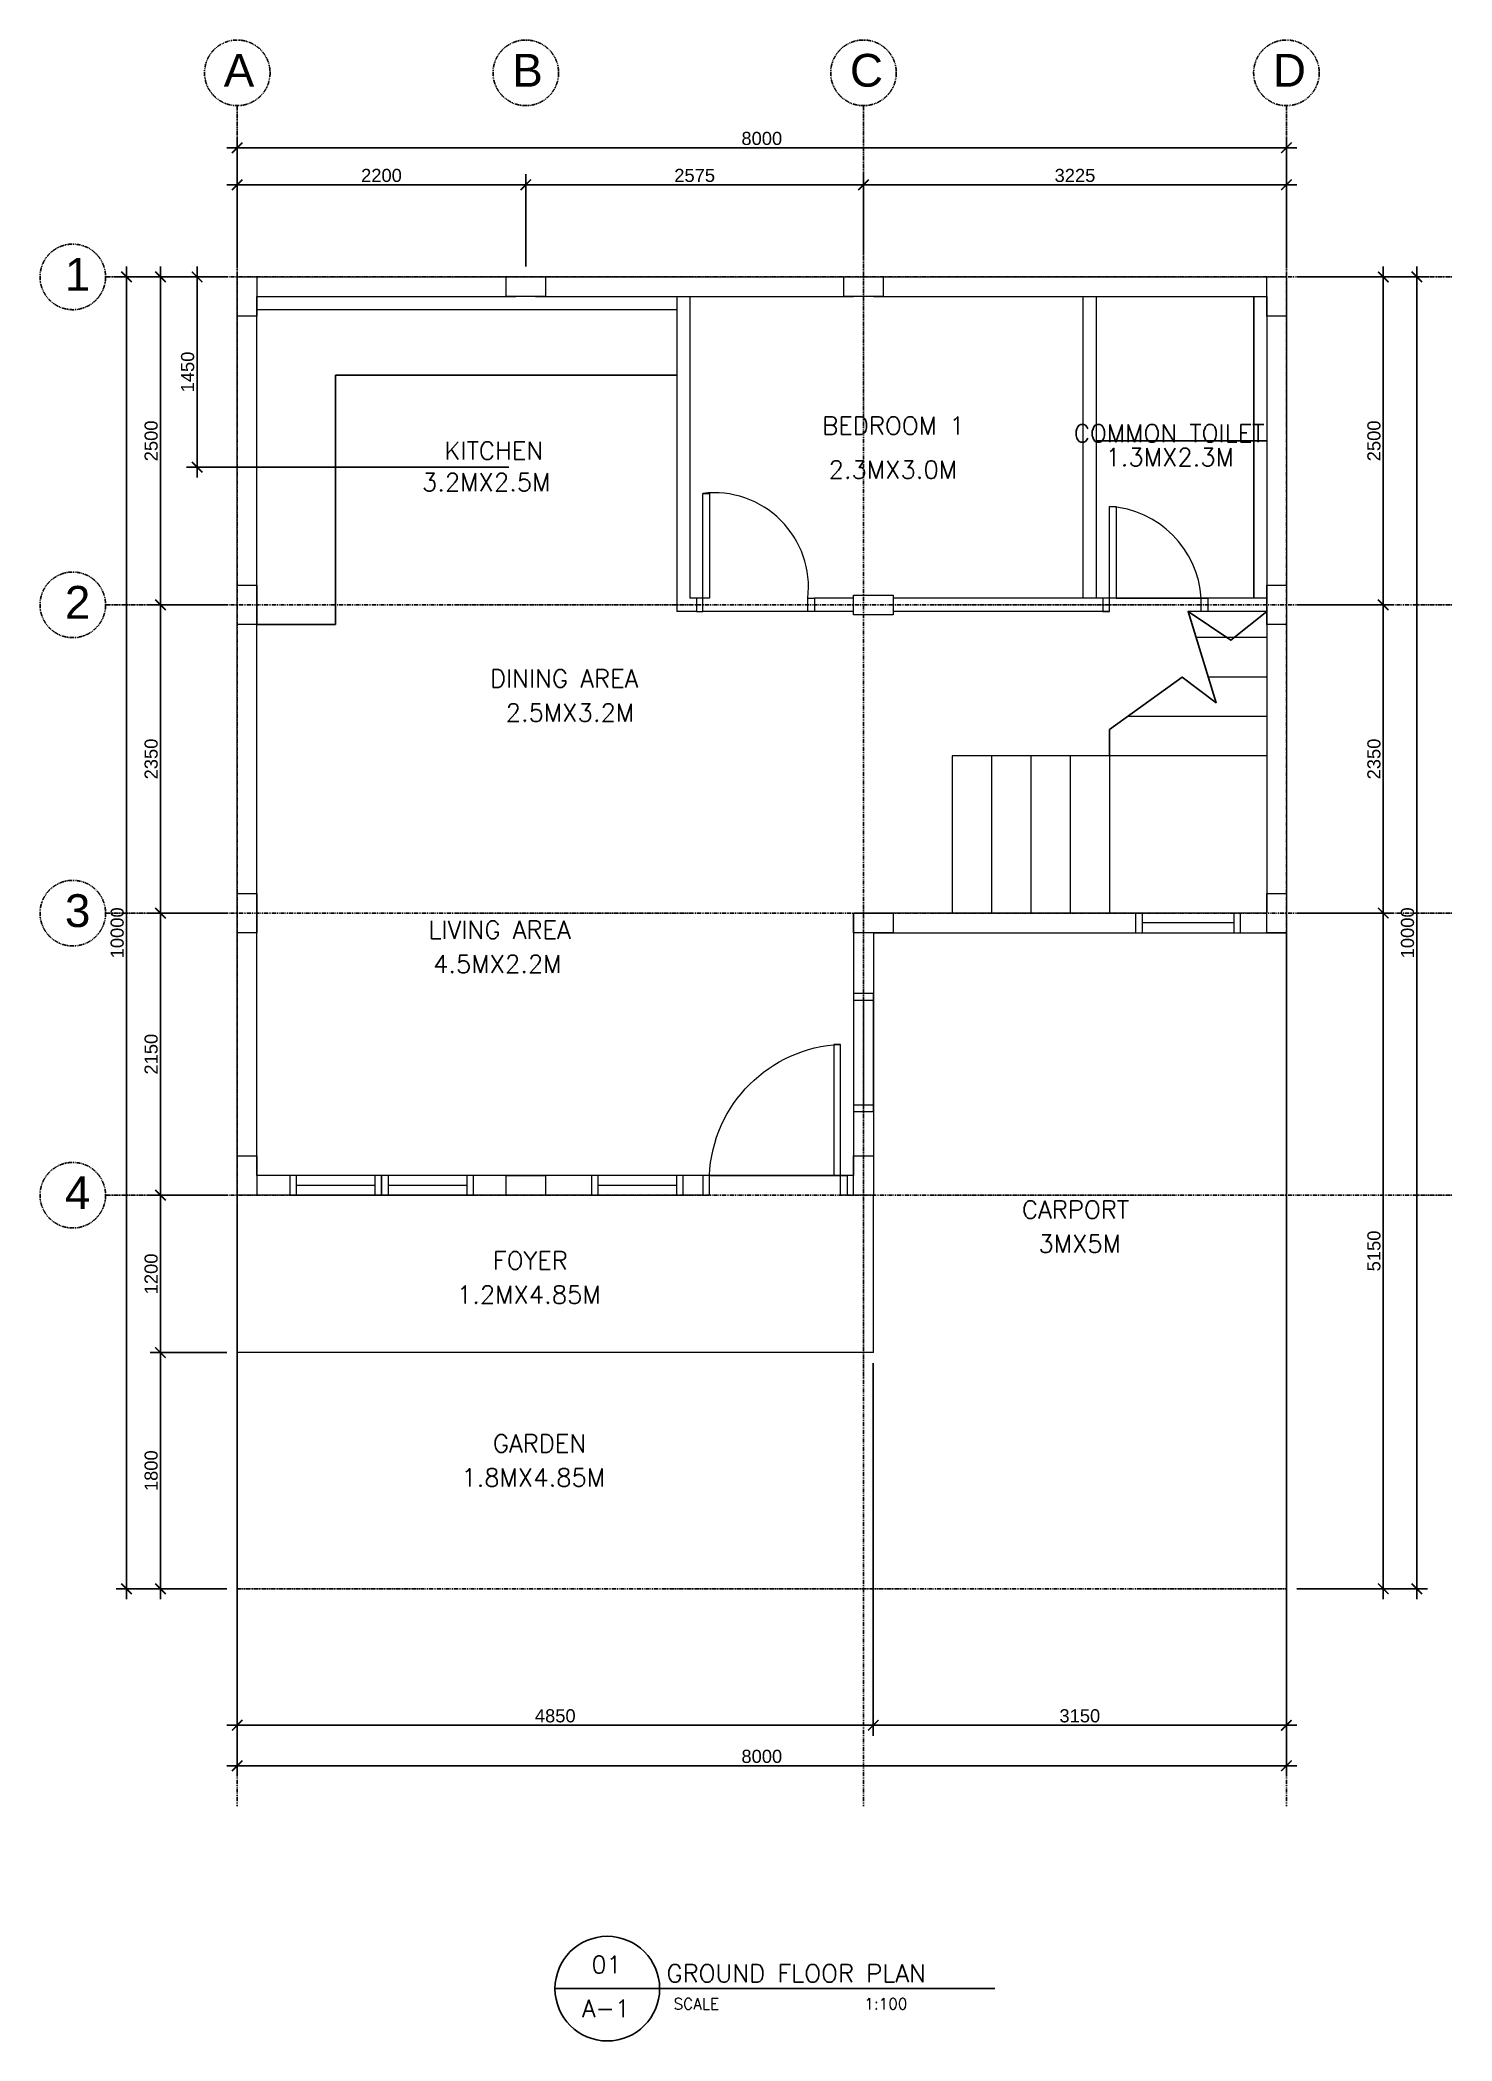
# Model space of a CAD drawing. Header units: millimetres. Extents: x 418 to 11185, y 539 to 15792.
import ezdxf

# ---------------------------------------------------------------- set-up
doc = ezdxf.new("R2010")
doc.units = ezdxf.units.MM
doc.linetypes.add('PHANTOM', pattern=[63.5, 31.75, -6.35, 6.35, -6.35, 6.35, -6.35])
doc.layers.add('ANNO-TEXTS', color=7, linetype='Continuous')
doc.layers.add('P-BG', color=7, linetype='Continuous')
for name, color, linetype, lineweight in [('COLUMN', 7, 'Continuous', 20), ('DOOR', 7, 'Continuous', 9), ('FLOOR', 7, 'Continuous', 5), ('STAIRS', 7, 'Continuous', 9), ('WALL', 7, 'Continuous', 20), ('WINDOW', 7, 'Continuous', 9)]:
    doc.layers.add(name, color=color, linetype=linetype, lineweight=lineweight)
doc.styles.add('ROMANS', font='romans.shx', dxfattribs={"width": 0.8})
doc.styles.add('SIMPLEX', font='simplex.shx', dxfattribs={"width": 0.9, "height": 0.7})
doc.styles.get("Standard").update_dxf_attribs({"font": 'arial.ttf'})
doc.dimstyles.new('2', dxfattribs={"dimtxt": 100, "dimasz": 80, "dimexe": 80, "dimexo": 80, "dimgap": 20, "dimtad": 1, "dimdec": 0, "dimzin": 0, "dimdsep": 46, "dimtxsty": 'Standard', "dimblk": 'ARCHTICK', "dimcen": 0.09, "dimdle": 80, "dimclrd": 253, "dimclre": 253, "dimclrt": 1, "dimadec": 0, "dimazin": 0, "dimtfac": 1, "dimtdec": 0, "dimtofl": 0, "dimtmove": 0, "dimatfit": 3, "dimfxl": 1, "dimtolj": 1, "dimtzin": 0, "dimarcsym": 0})

# ---------------------------------------------------------------- blocks, each defined once
blk = doc.blocks.new('_ArchTick')
at = {"color": 0, "linetype": 'ByBlock', "const_width": 0.15}
blk.add_lwpolyline([(-0.5, -0.5), (0.5, 0.5)], dxfattribs=at)
blk = doc.blocks.new('*D52')
at = {"color": 253, "lineweight": -2, "transparency": 16777216}
for p, q in [((1842, 14970), (10002, 14970)), ((1922, 14066), (1922, 15050)), ((9922, 14066), (9922, 15050))]:
    blk.add_line(p, q, dxfattribs=at)
at = {"layer": 'Defpoints', "color": 0, "transparency": 16777216}
for p in [(9922, 14970), (1922, 13986), (9922, 13986)]:
    blk.add_point(p, dxfattribs=at)
at = {"color": 253, "lineweight": -2, "transparency": 16777216, "xscale": 80, "yscale": 80, "zscale": 80, "rotation": 180}
blk.add_blockref('_ArchTick', (1922, 14970), dxfattribs=at)
at = {"color": 253, "lineweight": -2, "transparency": 16777216, "xscale": 80, "yscale": 80, "zscale": 80}
blk.add_blockref('_ArchTick', (9922, 14970), dxfattribs=at)
at = {"color": 1, "transparency": 16777216, "insert": (5922, 15041), "char_height": 100, "attachment_point": 5}
blk.add_mtext('\\A1;8000', dxfattribs=at)
blk = doc.blocks.new('*D53')
at = {"color": 253, "lineweight": -2, "transparency": 16777216}
for p, q in [((1842, 14688), (4202, 14688)), ((1922, 14066), (1922, 14768)), ((4122, 14066), (4122, 14768))]:
    blk.add_line(p, q, dxfattribs=at)
at = {"layer": 'Defpoints', "color": 0, "transparency": 16777216}
for p in [(4122, 14688), (1922, 13986), (4122, 13986)]:
    blk.add_point(p, dxfattribs=at)
at = {"color": 253, "lineweight": -2, "transparency": 16777216, "xscale": 80, "yscale": 80, "zscale": 80, "rotation": 180}
blk.add_blockref('_ArchTick', (1922, 14688), dxfattribs=at)
at = {"color": 253, "lineweight": -2, "transparency": 16777216, "xscale": 80, "yscale": 80, "zscale": 80}
blk.add_blockref('_ArchTick', (4122, 14688), dxfattribs=at)
at = {"color": 1, "transparency": 16777216, "insert": (3022, 14759), "char_height": 100, "attachment_point": 5}
blk.add_mtext('\\A1;2200', dxfattribs=at)
blk = doc.blocks.new('*D54')
at = {"color": 253, "lineweight": -2, "transparency": 16777216}
for p, q in [((4042, 14688), (6777, 14688)), ((4122, 14066), (4122, 14768)), ((6697, 14156), (6697, 14768))]:
    blk.add_line(p, q, dxfattribs=at)
at = {"layer": 'Defpoints', "color": 0, "transparency": 16777216}
for p in [(6697, 14688), (6697, 14076), (4122, 13986)]:
    blk.add_point(p, dxfattribs=at)
at = {"color": 253, "lineweight": -2, "transparency": 16777216, "xscale": 80, "yscale": 80, "zscale": 80, "rotation": 180}
blk.add_blockref('_ArchTick', (4122, 14688), dxfattribs=at)
at = {"color": 253, "lineweight": -2, "transparency": 16777216, "xscale": 80, "yscale": 80, "zscale": 80}
blk.add_blockref('_ArchTick', (6697, 14688), dxfattribs=at)
at = {"color": 1, "transparency": 16777216, "insert": (5410, 14759), "char_height": 100, "attachment_point": 5}
blk.add_mtext('\\A1;2575', dxfattribs=at)
blk = doc.blocks.new('*D55')
at = {"color": 253, "lineweight": -2, "transparency": 16777216}
for p, q in [((6617, 14688), (10002, 14688)), ((6697, 14156), (6697, 14768)), ((9922, 14168), (9922, 14768))]:
    blk.add_line(p, q, dxfattribs=at)
at = {"layer": 'Defpoints', "color": 0, "transparency": 16777216}
for p in [(9922, 14688), (6697, 14076), (9922, 14088)]:
    blk.add_point(p, dxfattribs=at)
at = {"color": 253, "lineweight": -2, "transparency": 16777216, "xscale": 80, "yscale": 80, "zscale": 80, "rotation": 180}
blk.add_blockref('_ArchTick', (6697, 14688), dxfattribs=at)
at = {"color": 253, "lineweight": -2, "transparency": 16777216, "xscale": 80, "yscale": 80, "zscale": 80}
blk.add_blockref('_ArchTick', (9922, 14688), dxfattribs=at)
at = {"color": 1, "transparency": 16777216, "insert": (8310, 14759), "char_height": 100, "attachment_point": 5}
blk.add_mtext('\\A1;3225', dxfattribs=at)
blk = doc.blocks.new('*D56')
at = {"color": 253, "lineweight": -2, "transparency": 16777216}
for p, q in [((1078, 14066), (1078, 3906)), ((1842, 13986), (998, 13986)), ((1842, 3986), (998, 3986))]:
    blk.add_line(p, q, dxfattribs=at)
at = {"layer": 'Defpoints', "color": 0, "transparency": 16777216}
for p in [(1922, 13986), (1078, 3986), (1922, 3986)]:
    blk.add_point(p, dxfattribs=at)
at = {"color": 253, "lineweight": -2, "transparency": 16777216, "xscale": 80, "yscale": 80, "zscale": 80}
for p, rotation in [((1078, 13986), 90), ((1078, 3986), 270)]:
    blk.add_blockref('_ArchTick', p, dxfattribs=dict(at, rotation=rotation))
at = {"color": 1, "transparency": 16777216, "insert": (1007, 8986), "char_height": 100, "attachment_point": 5, "rotation": 90}
blk.add_mtext('\\A1;10000', dxfattribs=at)
blk = doc.blocks.new('*D57')
at = {"color": 253, "lineweight": -2, "transparency": 16777216}
for p, q in [((1337, 3906), (1337, 5866)), ((1842, 5786), (1257, 5786)), ((1842, 3986), (1257, 3986))]:
    blk.add_line(p, q, dxfattribs=at)
at = {"layer": 'Defpoints', "color": 0, "transparency": 16777216}
for p in [(1337, 5786), (1922, 5786), (1922, 3986)]:
    blk.add_point(p, dxfattribs=at)
at = {"color": 253, "lineweight": -2, "transparency": 16777216, "xscale": 80, "yscale": 80, "zscale": 80}
for p, rotation in [((1337, 5786), 90), ((1337, 3986), 270)]:
    blk.add_blockref('_ArchTick', p, dxfattribs=dict(at, rotation=rotation))
at = {"color": 1, "transparency": 16777216, "insert": (1266, 4886), "char_height": 100, "attachment_point": 5, "rotation": 90}
blk.add_mtext('\\A1;1800', dxfattribs=at)
blk = doc.blocks.new('*D58')
at = {"color": 253, "lineweight": -2, "transparency": 16777216}
for p, q in [((1337, 5706), (1337, 7066)), ((1842, 6986), (1257, 6986)), ((1842, 5786), (1257, 5786))]:
    blk.add_line(p, q, dxfattribs=at)
at = {"layer": 'Defpoints', "color": 0, "transparency": 16777216}
for p in [(1337, 6986), (1922, 6986), (1922, 5786)]:
    blk.add_point(p, dxfattribs=at)
at = {"color": 253, "lineweight": -2, "transparency": 16777216, "xscale": 80, "yscale": 80, "zscale": 80}
for p, rotation in [((1337, 6986), 90), ((1337, 5786), 270)]:
    blk.add_blockref('_ArchTick', p, dxfattribs=dict(at, rotation=rotation))
at = {"color": 1, "transparency": 16777216, "insert": (1266, 6386), "char_height": 100, "attachment_point": 5, "rotation": 90}
blk.add_mtext('\\A1;1200', dxfattribs=at)
blk = doc.blocks.new('*D59')
at = {"color": 253, "lineweight": -2, "transparency": 16777216}
for p, q in [((1337, 6906), (1337, 9216)), ((1842, 9136), (1257, 9136)), ((1842, 6986), (1257, 6986))]:
    blk.add_line(p, q, dxfattribs=at)
at = {"layer": 'Defpoints', "color": 0, "transparency": 16777216}
for p in [(1337, 9136), (1922, 9136), (1922, 6986)]:
    blk.add_point(p, dxfattribs=at)
at = {"color": 253, "lineweight": -2, "transparency": 16777216, "xscale": 80, "yscale": 80, "zscale": 80}
for p, rotation in [((1337, 9136), 90), ((1337, 6986), 270)]:
    blk.add_blockref('_ArchTick', p, dxfattribs=dict(at, rotation=rotation))
at = {"color": 1, "transparency": 16777216, "insert": (1266, 8061), "char_height": 100, "attachment_point": 5, "rotation": 90}
blk.add_mtext('\\A1;2150', dxfattribs=at)
blk = doc.blocks.new('*D60')
at = {"color": 253, "lineweight": -2, "transparency": 16777216}
for p, q in [((1842, 11486), (1257, 11486)), ((1337, 9056), (1337, 11566)), ((1842, 9136), (1257, 9136))]:
    blk.add_line(p, q, dxfattribs=at)
at = {"layer": 'Defpoints', "color": 0, "transparency": 16777216}
for p in [(1337, 11486), (1922, 11486), (1922, 9136)]:
    blk.add_point(p, dxfattribs=at)
at = {"color": 253, "lineweight": -2, "transparency": 16777216, "xscale": 80, "yscale": 80, "zscale": 80}
for p, rotation in [((1337, 11486), 90), ((1337, 9136), 270)]:
    blk.add_blockref('_ArchTick', p, dxfattribs=dict(at, rotation=rotation))
at = {"color": 1, "transparency": 16777216, "insert": (1266, 10311), "char_height": 100, "attachment_point": 5, "rotation": 90}
blk.add_mtext('\\A1;2350', dxfattribs=at)
blk = doc.blocks.new('*D61')
at = {"color": 253, "lineweight": -2, "transparency": 16777216}
for p, q in [((1337, 11406), (1337, 14066)), ((1842, 13986), (1257, 13986)), ((1842, 11486), (1257, 11486))]:
    blk.add_line(p, q, dxfattribs=at)
at = {"layer": 'Defpoints', "color": 0, "transparency": 16777216}
for p in [(1337, 13986), (1922, 13986), (1922, 11486)]:
    blk.add_point(p, dxfattribs=at)
at = {"color": 253, "lineweight": -2, "transparency": 16777216, "xscale": 80, "yscale": 80, "zscale": 80}
for p, rotation in [((1337, 13986), 90), ((1337, 11486), 270)]:
    blk.add_blockref('_ArchTick', p, dxfattribs=dict(at, rotation=rotation))
at = {"color": 1, "transparency": 16777216, "insert": (1266, 12736), "char_height": 100, "attachment_point": 5, "rotation": 90}
blk.add_mtext('\\A1;2500', dxfattribs=at)
blk = doc.blocks.new('*D47')
at = {"color": 253, "lineweight": -2, "transparency": 16777216}
for p, q in [((1616, 14066), (1616, 12456)), ((1842, 13986), (1536, 13986)), ((3992, 12536), (1536, 12536))]:
    blk.add_line(p, q, dxfattribs=at)
at = {"layer": 'Defpoints', "color": 0, "transparency": 16777216}
for p in [(1922, 13986), (1616, 12536), (4072, 12536)]:
    blk.add_point(p, dxfattribs=at)
at = {"color": 253, "lineweight": -2, "transparency": 16777216, "xscale": 80, "yscale": 80, "zscale": 80}
for p, rotation in [((1616, 13986), 90), ((1616, 12536), 270)]:
    blk.add_blockref('_ArchTick', p, dxfattribs=dict(at, rotation=rotation))
at = {"color": 1, "transparency": 16777216, "insert": (1544, 13261), "char_height": 100, "attachment_point": 5, "rotation": 90}
blk.add_mtext('\\A1;1450', dxfattribs=at)
blk = doc.blocks.new('*D64')
at = {"color": 253, "lineweight": -2, "transparency": 16777216}
for p, q in [((1922, 5706), (1922, 2866)), ((6772, 5706), (6772, 2866)), ((1842, 2946), (6852, 2946))]:
    blk.add_line(p, q, dxfattribs=at)
at = {"layer": 'Defpoints', "color": 0, "transparency": 16777216}
for p in [(1922, 5786), (6772, 5786), (6772, 2946)]:
    blk.add_point(p, dxfattribs=at)
at = {"color": 253, "lineweight": -2, "transparency": 16777216, "xscale": 80, "yscale": 80, "zscale": 80, "rotation": 180}
blk.add_blockref('_ArchTick', (1922, 2946), dxfattribs=at)
at = {"color": 253, "lineweight": -2, "transparency": 16777216, "xscale": 80, "yscale": 80, "zscale": 80}
blk.add_blockref('_ArchTick', (6772, 2946), dxfattribs=at)
at = {"color": 1, "transparency": 16777216, "insert": (4347, 3017), "char_height": 100, "attachment_point": 5}
blk.add_mtext('\\A1;4850', dxfattribs=at)
blk = doc.blocks.new('*D65')
at = {"color": 253, "lineweight": -2, "transparency": 16777216}
for p, q in [((9922, 8906), (9922, 2866)), ((6772, 5706), (6772, 2866)), ((6692, 2946), (10002, 2946))]:
    blk.add_line(p, q, dxfattribs=at)
at = {"layer": 'Defpoints', "color": 0, "transparency": 16777216}
for p in [(9922, 8986), (6772, 5786), (9922, 2946)]:
    blk.add_point(p, dxfattribs=at)
at = {"color": 253, "lineweight": -2, "transparency": 16777216, "xscale": 80, "yscale": 80, "zscale": 80, "rotation": 180}
blk.add_blockref('_ArchTick', (6772, 2946), dxfattribs=at)
at = {"color": 253, "lineweight": -2, "transparency": 16777216, "xscale": 80, "yscale": 80, "zscale": 80}
blk.add_blockref('_ArchTick', (9922, 2946), dxfattribs=at)
at = {"color": 1, "transparency": 16777216, "insert": (8347, 3017), "char_height": 100, "attachment_point": 5}
blk.add_mtext('\\A1;3150', dxfattribs=at)
blk = doc.blocks.new('*D66')
at = {"color": 253, "lineweight": -2, "transparency": 16777216}
for p, q in [((9922, 8906), (9922, 2557)), ((1922, 6906), (1922, 2557)), ((10002, 2637), (1842, 2637))]:
    blk.add_line(p, q, dxfattribs=at)
at = {"layer": 'Defpoints', "color": 0, "transparency": 16777216}
for p in [(9922, 8986), (1922, 6986), (1922, 2637)]:
    blk.add_point(p, dxfattribs=at)
at = {"color": 253, "lineweight": -2, "transparency": 16777216, "xscale": 80, "yscale": 80, "zscale": 80, "rotation": 180}
blk.add_blockref('_ArchTick', (1922, 2637), dxfattribs=at)
at = {"color": 253, "lineweight": -2, "transparency": 16777216, "xscale": 80, "yscale": 80, "zscale": 80}
blk.add_blockref('_ArchTick', (9922, 2637), dxfattribs=at)
at = {"color": 1, "transparency": 16777216, "insert": (5922, 2708), "char_height": 100, "attachment_point": 5}
blk.add_mtext('\\A1;8000', dxfattribs=at)
blk = doc.blocks.new('*D48')
at = {"color": 253, "lineweight": -2, "transparency": 16777216}
for p, q in [((10917, 14066), (10917, 3906)), ((10002, 13986), (10997, 13986)), ((10002, 3986), (10997, 3986))]:
    blk.add_line(p, q, dxfattribs=at)
at = {"layer": 'Defpoints', "color": 0, "transparency": 16777216}
for p in [(9922, 13986), (9922, 3986), (10917, 3986)]:
    blk.add_point(p, dxfattribs=at)
at = {"color": 253, "lineweight": -2, "transparency": 16777216, "xscale": 80, "yscale": 80, "zscale": 80}
for p, rotation in [((10917, 13986), 90), ((10917, 3986), 270)]:
    blk.add_blockref('_ArchTick', p, dxfattribs=dict(at, rotation=rotation))
at = {"color": 1, "transparency": 16777216, "insert": (10846, 8986), "char_height": 100, "attachment_point": 5, "rotation": 90}
blk.add_mtext('\\A1;10000', dxfattribs=at)
blk = doc.blocks.new('*D49')
at = {"color": 253, "lineweight": -2, "transparency": 16777216}
for p, q in [((10661, 14066), (10661, 11406)), ((10002, 13986), (10741, 13986)), ((10002, 11486), (10741, 11486))]:
    blk.add_line(p, q, dxfattribs=at)
at = {"layer": 'Defpoints', "color": 0, "transparency": 16777216}
for p in [(9922, 13986), (9922, 11486), (10661, 11486)]:
    blk.add_point(p, dxfattribs=at)
at = {"color": 253, "lineweight": -2, "transparency": 16777216, "xscale": 80, "yscale": 80, "zscale": 80}
for p, rotation in [((10661, 13986), 90), ((10661, 11486), 270)]:
    blk.add_blockref('_ArchTick', p, dxfattribs=dict(at, rotation=rotation))
at = {"color": 1, "transparency": 16777216, "insert": (10590, 12736), "char_height": 100, "attachment_point": 5, "rotation": 90}
blk.add_mtext('\\A1;2500', dxfattribs=at)
blk = doc.blocks.new('*D50')
at = {"color": 253, "lineweight": -2, "transparency": 16777216}
for p, q in [((10002, 11486), (10741, 11486)), ((10661, 11566), (10661, 9056)), ((10002, 9136), (10741, 9136))]:
    blk.add_line(p, q, dxfattribs=at)
at = {"layer": 'Defpoints', "color": 0, "transparency": 16777216}
for p in [(9922, 11486), (9922, 9136), (10661, 9136)]:
    blk.add_point(p, dxfattribs=at)
at = {"color": 253, "lineweight": -2, "transparency": 16777216, "xscale": 80, "yscale": 80, "zscale": 80}
for p, rotation in [((10661, 11486), 90), ((10661, 9136), 270)]:
    blk.add_blockref('_ArchTick', p, dxfattribs=dict(at, rotation=rotation))
at = {"color": 1, "transparency": 16777216, "insert": (10590, 10311), "char_height": 100, "attachment_point": 5, "rotation": 90}
blk.add_mtext('\\A1;2350', dxfattribs=at)
blk = doc.blocks.new('*D51')
at = {"color": 253, "lineweight": -2, "transparency": 16777216}
for p, q in [((10661, 9216), (10661, 3906)), ((10002, 9136), (10741, 9136)), ((10002, 3986), (10741, 3986))]:
    blk.add_line(p, q, dxfattribs=at)
at = {"layer": 'Defpoints', "color": 0, "transparency": 16777216}
for p in [(9922, 9136), (9922, 3986), (10661, 3986)]:
    blk.add_point(p, dxfattribs=at)
at = {"color": 253, "lineweight": -2, "transparency": 16777216, "xscale": 80, "yscale": 80, "zscale": 80}
for p, rotation in [((10661, 9136), 90), ((10661, 3986), 270)]:
    blk.add_blockref('_ArchTick', p, dxfattribs=dict(at, rotation=rotation))
at = {"color": 1, "transparency": 16777216, "insert": (10590, 6561), "char_height": 100, "attachment_point": 5, "rotation": 90}
blk.add_mtext('\\A1;5150', dxfattribs=at)

msp = doc.modelspace()

# ---------------------------------------------------------------- linework, layer by layer
at = {"color": 9, "linetype": 'PHANTOM'}
for p, q in [((1922.5, 15291.7), (1922.5, 2330.2)), ((6697.5, 15291.7), (6697.5, 2330.2)), ((9922.5, 15291.7), (9922.5, 2330.2)), ((918.1, 13986.1), (11184.9, 13986.1)), ((918.1, 11486.1), (11184.9, 11486.1)), ((918.1, 9136.1), (11184.9, 9136.1)), ((918.1, 6986.1), (11184.9, 6986.1))]:
    msp.add_line(p, q, dxfattribs=at)
for p, q in [((9673, 11536.1), (9673, 13836.1)), ((5273, 13236.1), (2672.5, 13236.1)), ((2672.5, 13236.1), (2672.5, 11336.1)), ((9772.5, 12736.1), (8473, 12736.1)), ((9273, 11536.1), (8623, 11536.1)), ((2672.5, 11336.1), (2072.5, 11336.1)), ((8572.5, 10336.1), (8572.5, 10536.1)), ((6572.5, 7136.1), (5522.5, 7136.1))]:
    msp.add_line(p, q)
msp.add_lwpolyline([(8572.5, 10536.1), (9126.2, 10935.9), (9386.2, 10740.3), (9172.5, 11436.1), (9497.3, 11216.3), (9772.5, 11436.1)])
at = {"color": 8, "linetype": 'PHANTOM'}
msp.add_lwpolyline([(1922.5, 6986.1), (1922.5, 3986.1), (9922.5, 3986.1), (9922.5, 8986.1)], dxfattribs=at)
at = {"color": 9, "linetype": 'PHANTOM'}
for centre in [(1922.5, 15541.7), (4122.5, 15541.7), (6697.5, 15541.7), (9922.5, 15541.7), (668.1, 13986.1), (668.1, 11486.1), (668.1, 9136.1), (668.1, 6986.1)]:
    msp.add_circle(centre, 250, dxfattribs=at)
at = {"layer": 'COLUMN'}
for points in [[(1922.5, 13986.1), (2072.5, 13986.1), (2072.5, 13686.1), (1922.5, 13686.1), (1922.5, 13986.1)], [(4272.5, 13986.1), (4272.5, 13836.1), (3972.5, 13836.1), (3972.5, 13986.1), (4272.5, 13986.1)], [(6847.5, 13986.1), (6847.5, 13836.1), (6547.5, 13836.1), (6547.5, 13986.1), (6847.5, 13986.1)], [(9772.5, 13986.1), (9922.5, 13986.1), (9922.5, 13686.1), (9772.5, 13686.1), (9772.5, 13986.1)], [(1922.5, 11636.1), (2072.5, 11636.1), (2072.5, 11336.1), (1922.5, 11336.1), (1922.5, 11636.1)], [(9772.5, 11636.1), (9922.5, 11636.1), (9922.5, 11336.1), (9772.5, 11336.1), (9772.5, 11636.1)], [(6622.5, 11411.1), (6622.5, 11561.1), (6922.5, 11561.1), (6922.5, 11411.1), (6622.5, 11411.1)], [(1922.5, 9286.1), (2072.5, 9286.1), (2072.5, 8986.1), (1922.5, 8986.1), (1922.5, 9286.1)], [(9772.5, 9286.1), (9922.5, 9286.1), (9922.5, 8986.1), (9772.5, 8986.1), (9772.5, 9286.1)], [(6922.5, 9136.1), (6922.5, 8986.1), (6622.5, 8986.1), (6622.5, 9136.1), (6922.5, 9136.1)], [(1922.5, 7286.1), (2072.5, 7286.1), (2072.5, 6986.1), (1922.5, 6986.1), (1922.5, 7286.1)], [(6622.5, 7286.1), (6772.5, 7286.1), (6772.5, 6986.1), (6622.5, 6986.1), (6622.5, 7286.1)], [(3972.5, 6986.1), (3972.5, 7136.1), (4272.5, 7136.1), (4272.5, 6986.1), (3972.5, 6986.1)]]:
    msp.add_lwpolyline(points, dxfattribs=at)
at = {"layer": 'DOOR'}
for points in [[(6273, 11536.1), (6323, 11536.1), (6323, 11436.1), (6273, 11436.1), (6273, 11536.1, 0.4849273), (5473, 12336.1), (5523, 12336.1), (5523, 11536.1), (5473, 11536.1), (5423, 11536.1), (5423, 11436.1), (5473, 11436.1), (5473, 11536.1), (5473, 12336.1)], [(9273, 11536.1), (9323, 11536.1), (9323, 11436.1), (9273, 11436.1), (9273, 11536.1, 0.3772928), (8573, 12236.1), (8623, 12236.1), (8623, 11536.1), (8573, 11536.1), (8523, 11536.1), (8523, 11436.1), (8573, 11436.1), (8573, 11536.1), (8573, 12236.1)], [(5522.5, 7136.1), (5472.5, 7136.1), (5472.5, 6986.1), (5522.5, 6986.1), (5522.5, 7136.1, -0.3879418), (6522.5, 8136.1), (6472.5, 8136.1), (6472.5, 7136.1), (6522.5, 7136.1), (6572.5, 7136.1), (6572.5, 6986.1), (6522.5, 6986.1), (6522.5, 7136.1), (6522.5, 8136.1)]]:
    msp.add_lwpolyline(points, format="xyb", dxfattribs=at)
at = {"layer": 'FLOOR'}
for p, q in [((5273, 13736.1), (2072.5, 13736.1)), ((6273, 11436.1), (5473, 11436.1)), ((6622.5, 7136.1), (2072.5, 7136.1)), ((1922.5, 5786.1), (1922.5, 6986.1)), ((6772.5, 5786.1), (6772.5, 6986.1)), ((6772.5, 5786.1), (1922.5, 5786.1))]:
    msp.add_line(p, q, dxfattribs=at)
at = {"layer": 'P-BG', "color": 1, "linetype": 'Continuous'}
msp.add_line((7700, 937.9), (4345, 937.9), dxfattribs=at)
msp.add_circle((4743.9, 937.9), 398.9, dxfattribs=at)
msp.add_circle((4743.9, 937.9), 398.9, dxfattribs=at)
at = {"layer": 'STAIRS'}
for p, q in [((9772.5, 11236.1), (9233.9, 11236.1)), ((9772.5, 10936.1), (9326.1, 10936.1)), ((9772.5, 10636.1), (8711, 10636.1)), ((9772.5, 10336.1), (7372.5, 10336.1)), ((7372.5, 10336.1), (7372.5, 9136.1)), ((7672.5, 10336.1), (7672.5, 9136.1)), ((7972.5, 10336.1), (7972.5, 9136.1)), ((8272.5, 10336.1), (8272.5, 9136.1)), ((8572.5, 10336.1), (8572.5, 9136.1))]:
    msp.add_line(p, q, dxfattribs=at)
at = {"layer": 'WALL'}
for p, q in [((5273, 13836.1), (5273, 11436.1)), ((5373, 13836.1), (5373, 11536.1)), ((8373, 11536.1), (8373, 13836.1)), ((8473, 11536.1), (8473, 13836.1)), ((5423, 11536.1), (5373, 11536.1)), ((6622.5, 11536.1), (6323, 11536.1)), ((9772.5, 11536.1), (6922.5, 11536.1)), ((5423, 11436.1), (5273, 11436.1)), ((6622.5, 11436.1), (6323, 11436.1)), ((8573, 11436.1), (6922.5, 11436.1)), ((9772.5, 11436.1), (9172.5, 11436.1)), ((6772.5, 8986.1), (9922.5, 8986.1)), ((6772.5, 8986.1), (6772.5, 6986.1)), ((4622.5, 6986.1), (1922.5, 6986.1)), ((5472.5, 6986.1), (5322.5, 6986.1)), ((6572.5, 6986.1), (6622.5, 6986.1)), ((6772.5, 6986.1), (6622.5, 6986.1))]:
    msp.add_line(p, q, dxfattribs=at)
for points in [[(1922.5, 6986.1), (1922.5, 13986.1), (9922.5, 13986.1), (9922.5, 8986.1)], [(4622.5, 7136.1), (2072.5, 7136.1), (2072.5, 13836.1), (4047.5, 13836.1)], [(4197.5, 13836.1), (6622.5, 13836.1)], [(6772.5, 13836.1), (9772.5, 13836.1), (9772.5, 9136.1), (6622.5, 9136.1), (6622.5, 7136.1), (6572.5, 7136.1)], [(5472.5, 7136.1), (5322.5, 7136.1)]]:
    msp.add_lwpolyline(points, dxfattribs=at)
at = {"layer": 'WINDOW'}
for p, q in [((8822.5, 9136.1), (8822.5, 8986.1)), ((9522.5, 9061.1), (8822.5, 9061.1)), ((9522.5, 9136.1), (9522.5, 8986.1)), ((6622.5, 8474), (6772.5, 8474)), ((6697.5, 8474), (6697.5, 7674)), ((6622.5, 7674), (6772.5, 7674)), ((2372.5, 7136.1), (2372.5, 6986.1)), ((2972.5, 7061.1), (2372.5, 7061.1)), ((2972.5, 7136.1), (2972.5, 6986.1)), ((3072.5, 7136.1), (3072.5, 6986.1)), ((3672.5, 7061.1), (3072.5, 7061.1)), ((3672.5, 7136.1), (3672.5, 6986.1)), ((4672.5, 7136.1), (4672.5, 6986.1)), ((5272.5, 7061.1), (4672.5, 7061.1)), ((5272.5, 7136.1), (5272.5, 6986.1))]:
    msp.add_line(p, q, dxfattribs=at)
for points in [[(8772.5, 8986.1), (9572.5, 8986.1), (9572.5, 9136.1), (8772.5, 9136.1)], [(6772.5, 7624), (6772.5, 8524), (6622.5, 8524), (6622.5, 7624)], [(2322.5, 6986.1), (3022.5, 6986.1), (3022.5, 7136.1), (2322.5, 7136.1)], [(3022.5, 6986.1), (3722.5, 6986.1), (3722.5, 7136.1), (3022.5, 7136.1)], [(4622.5, 6986.1), (5322.5, 6986.1), (5322.5, 7136.1), (4622.5, 7136.1)]]:
    msp.add_lwpolyline(points, close=True, dxfattribs=at)

# ---------------------------------------------------------------- texts
at = {"color": 4, "style": 'ROMANS'}
for s, p in [('01', (4623.8, 1054.8)), ('A-1', (4551.2, 720.9))]:
    msp.add_text(s, height=132.91, dxfattribs=at).set_placement(p)
at = {"color": 3, "style": 'ROMANS'}
msp.add_text('SCALE                 1:100', height=85.094, dxfattribs=at).set_placement((5249.4, 780.2))
at = {"char_height": 250, "attachment_point": 1}
for s, insert in [('A', (1819.1, 15685.9)), ('B', (4019.1, 15685.9)), ('C', (6594.1, 15685.9)), ('D', (9819.1, 15685.9)), ('1', (607.9, 14130.3)), ('2', (607.9, 11630.3)), ('3', (607.9, 9280.3)), ('4', (607.9, 7130.3))]:
    msp.add_mtext_dynamic_manual_height_columns(s, width=227.272, gutter_width=6.25, heights=[0], dxfattribs=dict(at, insert=insert))
at = {"layer": 'ANNO-TEXTS', "linetype": 'Continuous', "style": 'SIMPLEX'}
for s, p in [('BEDROOM 1', (6382.9, 12783.7)), ('COMMON TOILET', (8301.9, 12725.2, 0)), ('KITCHEN', (3502.4, 12593)), ('1.3MX2.3M', (8542.4, 12544.2, 0)), ('2.3MX3.0M', (6431.2, 12448.6)), ('3.2MX2.5M', (3330.7, 12353, 0)), ('DINING AREA', (3849.2, 10856.2)), ('2.5MX3.2M', (3968.9, 10596.6)), ('LIVING AREA', (3380.7, 8940.3)), ('4.5MX2.2M', (3415.3, 8680.7)), ('CARPORT ', (7906, 6807.9)), ('3MX5M', (8031.1, 6548.3)), ('FOYER ', (3871.8, 6419.9)), ('1.2MX4.85M', (3597.1, 6160.3)), ('GARDEN', (3871.8, 5025.9)), ('1.8MX4.85M', (3630.9, 4766.3)), ('GROUND FLOOR PLAN', (5195.6, 986.1))]:
    msp.add_text(s, height=136.15, dxfattribs=at).set_placement(p)

# ---------------------------------------------------------------- dimensions: what is measured, and where the dimension line sits
for base, p1, p2, picture, middle in [((9922.5, 14969.9), (1922.5, 13986.1), (9922.5, 13986.1), '*D52', (5922.5, 15041)), ((4122.5, 14688.3), (1922.5, 13986.1), (4122.5, 13986.1), '*D53', (3022.5, 14759.3)), ((1922.5, 2636.7), (9922.5, 8986.1), (1922.5, 6986.1), '*D66', (5922.5, 2707.7)), ((6772.5, 2946.4), (1922.5, 5786.1), (6772.5, 5786.1), '*D64', (4347.5, 3017.5))]:
    dim = msp.add_linear_dim(base=base, p1=p1, p2=p2, dimstyle='2')
    dim.commit()
    dim.dimension.update_dxf_attribs({"geometry": picture, "text_midpoint": middle})
for base, p1, p2, picture, middle in [((6697.5, 14688.3), (4122.5, 13986.1), (6697.5, 14076.3), '*D54', (5410, 14759.3)), ((9922.5, 14688.3), (6697.5, 14076.3), (9922.5, 14088.1), '*D55', (8310, 14759.4)), ((9922.5, 2946.4), (6772.5, 5786.1), (9922.5, 8986.1), '*D65', (8347.5, 3017.5))]:
    dim = msp.add_linear_dim(base=base, p1=p1, p2=p2, dimstyle='2', override={"dimtmove": 1})
    dim.commit()
    dim.dimension.update_dxf_attribs({"geometry": picture, "text_midpoint": middle})
for base, p1, p2, picture, middle in [((1078, 3986.1), (1922.5, 13986.1), (1922.5, 3986.1), '*D56', (1006.9, 8986.1)), ((1615.5, 12536.1), (1922.5, 13986.1), (4072.5, 12536.1), '*D47', (1544.4, 13261.1)), ((10916.7, 3986.1), (9922.5, 13986.1), (9922.5, 3986.1), '*D48', (10845.7, 8986.1)), ((10661.1, 11486.1), (9922.5, 13986.1), (9922.5, 11486.1), '*D49', (10590.1, 12736.1)), ((1337, 5786.1), (1922.5, 3986.1), (1922.5, 5786.1), '*D57', (1266, 4886.1))]:
    dim = msp.add_linear_dim(base=base, p1=p1, p2=p2, angle=90, dimstyle='2')
    dim.commit()
    dim.dimension.update_dxf_attribs({"geometry": picture, "text_midpoint": middle})
for base, p1, p2, picture, middle in [((1337, 13986.1), (1922.5, 11486.1), (1922.5, 13986.1), '*D61', (1266, 12736.1)), ((1337, 11486.1), (1922.5, 9136.1), (1922.5, 11486.1), '*D60', (1265.9, 10311.1)), ((10661.1, 9136.1), (9922.5, 11486.1), (9922.5, 9136.1), '*D50', (10590, 10311.1)), ((1337, 9136.1), (1922.5, 6986.1), (1922.5, 9136.1), '*D59', (1266, 8061.1)), ((10661.1, 3986.1), (9922.5, 9136.1), (9922.5, 3986.1), '*D51', (10590.1, 6561.1)), ((1337, 6986.1), (1922.5, 5786.1), (1922.5, 6986.1), '*D58', (1266, 6386.1))]:
    dim = msp.add_linear_dim(base=base, p1=p1, p2=p2, angle=90, dimstyle='2', override={"dimtmove": 1})
    dim.commit()
    dim.dimension.update_dxf_attribs({"geometry": picture, "text_midpoint": middle})

doc.saveas('drawing.dxf')
